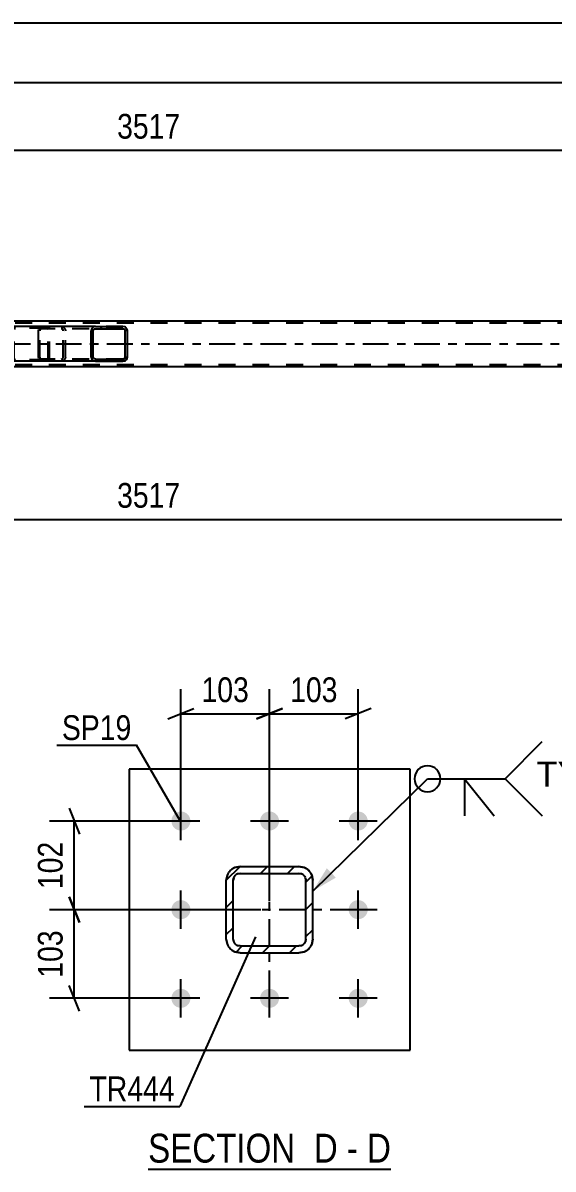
# Model space of a CAD drawing. Header units: millimetres. Extents: x 0 to 841, y 0 to 594.
# Drawn here: x 154.3 to 215.6, y 141.6 to 274.2 of the extents above; entities that cross this region are included whole.
import ezdxf

# ---------------------------------------------------------------- set-up
doc = ezdxf.new("R2010")
doc.units = ezdxf.units.MM
doc.linetypes.add('DXK_LINE_DOT2', pattern=[3.9198, 1.9599, -1.9599])
doc.linetypes.add('DXK_LINE_DOT3', pattern=[5.9187, 2.979, -0.9799, 0.9799, -0.9799])
doc.styles.add('Arial', font='ARIAL.TTF', dxfattribs={"height": 0.2})
doc.styles.add('Arial Narrow', font='ARIALN.TTF', dxfattribs={"height": 0.2})

# ---------------------------------------------------------------- blocks, each defined once
blk = doc.blocks.new('Unknown-814748305-18 - 6647')
at = {"color": 6, "linetype": 'Continuous'}
blk.add_line((168.79, 141.61), (196.87, 141.61), dxfattribs=at)
at = {"color": 0, "linetype": 'Continuous'}
for points in [[(186.9, 142.36), (186.9, 145.86), (168.79, 145.86), (168.79, 142.36)], [(190.72, 142.36), (190.72, 145.86), (187.95, 145.86), (187.95, 142.36)], [(193.05, 142.36), (193.05, 145.86), (191.77, 145.86), (191.77, 142.36)], [(196.87, 142.36), (196.87, 145.86), (194.1, 145.86), (194.1, 142.36)]]:
    blk.add_wipeout(points, dxfattribs=at)
at = {"color": 7, "linetype": 'Continuous', "style": 'Arial Narrow'}
for s, p in [('SECTION ', (168.79, 142.36)), ('D', (187.95, 142.36)), ('D', (194.1, 142.36)), ('-', (191.77, 142.36))]:
    blk.add_text(s, height=3.34, dxfattribs=at).set_placement(p)
blk = doc.blocks.new('Part-814748305-6655 - 6647')
at = {"color": 2, "linetype": 'Continuous'}
for p, q in [((199.08, 187.86), (166.58, 187.86)), ((166.58, 187.86), (166.58, 155.36)), ((199.08, 155.36), (199.08, 187.86)), ((166.58, 155.36), (199.08, 155.36))]:
    blk.add_line(p, q, dxfattribs=at)
blk = doc.blocks.new('Part-814748305-6773 - 6647')
at = {"linetype": 'Continuous'}
h = blk.add_hatch(dxfattribs=at)
h.set_pattern_fill('', scale=0.7, style=0, pattern_type=0)
h.set_pattern_definition([(45, (179.43, 176.6068), (-1.57154, 1.57154), [])])
h.paths.add_polyline_path([(186.23, 176.61), (179.43, 176.61), (178.82, 176.48), (178.3, 176.14), (177.95, 175.62), (177.83, 175.01), (177.83, 168.21), (177.95, 167.59), (178.3, 167.08), (178.82, 166.73), (179.43, 166.61), (186.23, 166.61), (186.84, 166.73), (187.36, 167.08), (187.71, 167.59), (187.83, 168.21), (187.83, 175.01), (187.71, 175.62), (187.36, 176.14), (186.84, 176.48)])
h.paths.add_polyline_path([(186.97, 175.31), (187.03, 175.01), (187.03, 168.21), (186.97, 167.9), (186.8, 167.64), (186.54, 167.47), (186.23, 167.41), (179.43, 167.41), (179.12, 167.47), (178.86, 167.64), (178.69, 167.9), (178.63, 168.21), (178.63, 175.01), (178.69, 175.31), (178.86, 175.57), (179.12, 175.75), (179.43, 175.81), (186.23, 175.81), (186.54, 175.75), (186.8, 175.57)])
at = {"color": 7, "linetype": 'DXK_LINE_DOT3'}
for p, q in [((182.83, 161.61), (182.83, 181.61)), ((192.83, 171.61), (172.83, 171.61))]:
    blk.add_line(p, q, dxfattribs=at)
at = {"color": 7, "linetype": 'DXK_LINE_DOT2'}
for p, q in [((178.82, 176.48), (179.43, 176.61)), ((179.43, 176.61), (186.23, 176.61)), ((186.23, 176.61), (186.84, 176.48)), ((177.83, 175.01), (177.95, 175.62)), ((177.83, 168.21), (177.83, 175.01)), ((178.69, 175.31), (178.63, 175.01)), ((178.63, 168.21), (178.63, 175.01)), ((179.43, 175.81), (179.12, 175.75)), ((179.43, 175.81), (186.23, 175.81)), ((186.54, 175.75), (186.23, 175.81)), ((187.03, 175.01), (186.97, 175.31)), ((187.03, 168.21), (187.03, 175.01)), ((187.71, 175.62), (187.83, 175.01)), ((187.83, 168.21), (187.83, 175.01)), ((177.95, 167.59), (177.83, 168.21)), ((178.63, 168.21), (178.69, 167.9)), ((179.12, 167.47), (179.43, 167.41)), ((179.43, 167.41), (186.23, 167.41)), ((186.23, 167.41), (186.54, 167.47)), ((186.97, 167.9), (187.03, 168.21)), ((187.83, 168.21), (187.71, 167.59)), ((179.43, 166.61), (178.82, 166.73)), ((179.43, 166.61), (186.23, 166.61)), ((186.84, 166.73), (186.23, 166.61))]:
    blk.add_line(p, q, dxfattribs=at)
at = {"color": 2, "linetype": 'Continuous'}
for p, q in [((179.43, 176.61), (178.82, 176.48)), ((179.43, 176.61), (186.23, 176.61)), ((186.84, 176.48), (186.23, 176.61)), ((177.95, 175.62), (177.83, 175.01)), ((177.83, 168.21), (177.83, 175.01)), ((178.63, 175.01), (178.69, 175.31)), ((178.63, 168.21), (178.63, 175.01)), ((179.12, 175.75), (179.43, 175.81)), ((179.43, 175.81), (186.23, 175.81)), ((186.23, 175.81), (186.54, 175.75)), ((186.97, 175.31), (187.03, 175.01)), ((187.03, 168.21), (187.03, 175.01)), ((187.83, 175.01), (187.71, 175.62)), ((187.83, 168.21), (187.83, 175.01)), ((177.83, 168.21), (177.95, 167.59)), ((178.69, 167.9), (178.63, 168.21)), ((179.43, 167.41), (179.12, 167.47)), ((179.43, 167.41), (186.23, 167.41)), ((186.54, 167.47), (186.23, 167.41)), ((187.03, 168.21), (186.97, 167.9)), ((187.71, 167.59), (187.83, 168.21)), ((178.82, 166.73), (179.43, 166.61)), ((179.43, 166.61), (186.23, 166.61)), ((186.23, 166.61), (186.84, 166.73))]:
    blk.add_line(p, q, dxfattribs=at)
at = {"color": 7, "linetype": 'DXK_LINE_DOT2'}
for centre, radius, start, end in [((179.43, 175.01), 1.6, 112.5, 157.5), ((186.23, 175.01), 1.6, 22.5, 67.5), ((179.43, 175.01), 0.8, 112.5, 157.5), ((186.23, 175.01), 0.8, 22.5, 67.5), ((179.43, 168.21), 1.6, 202.5, 247.5), ((179.43, 168.21), 0.8, 202.5, 247.5), ((186.23, 168.21), 0.8, 292.5, 337.5), ((186.23, 168.21), 1.6, 292.5, 337.5)]:
    blk.add_arc(centre, radius, start, end, dxfattribs=at)
at = {"color": 2, "linetype": 'Continuous'}
for centre, radius, start, end in [((179.43, 175.01), 1.6, 112.5, 157.5), ((186.23, 175.01), 1.6, 22.5, 67.5), ((179.43, 175.01), 0.8, 112.5, 157.5), ((186.23, 175.01), 0.8, 22.5, 67.5), ((179.43, 168.21), 1.6, 202.5, 247.5), ((179.43, 168.21), 0.8, 202.5, 247.5), ((186.23, 168.21), 0.8, 292.5, 337.5), ((186.23, 168.21), 1.6, 292.5, 337.5)]:
    blk.add_arc(centre, radius, start, end, dxfattribs=at)
blk = doc.blocks.new('Bolt-814748305-6804 - 6647')
at = {"linetype": 'Continuous'}
for points in [[(172.58, 180.76, -1), (172.58, 182.96, -1)], [(182.83, 180.76, -1), (182.83, 182.96, -1)], [(193.08, 180.76, -1), (193.08, 182.96, -1)], [(172.58, 170.51, -1), (172.58, 172.71, -1)], [(193.08, 170.51, -1), (193.08, 172.71, -1)], [(172.58, 160.26, -1), (172.58, 162.46, -1)], [(182.83, 160.26, -1), (182.83, 162.46, -1)], [(193.08, 160.26, -1), (193.08, 162.46, -1)]]:
    blk.add_hatch(color=1, dxfattribs=at).paths.add_polyline_path(points)
at = {"color": 1, "linetype": 'Continuous'}
for p, q in [((172.58, 179.66), (172.58, 184.06)), ((182.83, 179.66), (182.83, 184.06)), ((193.08, 179.66), (193.08, 184.06)), ((174.78, 181.86), (170.38, 181.86)), ((185.03, 181.86), (180.63, 181.86)), ((195.28, 181.86), (190.88, 181.86)), ((172.58, 169.41), (172.58, 173.81)), ((193.08, 169.41), (193.08, 173.81)), ((174.78, 171.61), (170.38, 171.61)), ((195.28, 171.61), (190.88, 171.61)), ((172.58, 159.16), (172.58, 163.56)), ((182.83, 159.16), (182.83, 163.56)), ((193.08, 159.16), (193.08, 163.56)), ((174.78, 161.36), (170.38, 161.36)), ((185.03, 161.36), (180.63, 161.36)), ((195.28, 161.36), (190.88, 161.36))]:
    blk.add_line(p, q, dxfattribs=at)
blk = doc.blocks.new('Part-814748305-2548 - 2466')
at = {"color": 7, "linetype": 'DXK_LINE_DOT2'}
for p, q in [((762.93, 239.43), (98.59, 239.43)), ((762.93, 234.63), (98.59, 234.63))]:
    blk.add_line(p, q, dxfattribs=at)
at = {"color": 2, "linetype": 'Continuous'}
for p, q in [((238.41, 239.67), (99.93, 239.67)), ((238.41, 234.39), (99.93, 234.39))]:
    blk.add_line(p, q, dxfattribs=at)
at = {"color": 7, "linetype": 'DXK_LINE_DOT3'}
blk.add_line((98.92, 237.03), (762.93, 237.03), dxfattribs=at)
blk = doc.blocks.new('Part-814748305-2612 - 2466')
at = {"linetype": 'Continuous'}
h = blk.add_hatch(dxfattribs=at)
h.set_pattern_fill('', scale=0.7, style=0, pattern_type=0)
h.set_pattern_definition([(45, (149.0156, 238.8336), (-1.57154, 1.57154), [])])
h.paths.add_polyline_path([(149.04, 238.71), (149.02, 238.83), (148.94, 238.94), (148.83, 239.01), (148.7, 239.03), (145.13, 239.03), (145, 239.01), (144.88, 238.94), (144.81, 238.83), (144.78, 238.71), (144.78, 235.35), (144.81, 235.23), (144.88, 235.12), (145, 235.06), (145.13, 235.03), (148.7, 235.03), (148.83, 235.06), (148.94, 235.12), (149.02, 235.23), (149.04, 235.35)])
h.paths.add_polyline_path([(148.86, 235.29), (148.82, 235.24), (148.77, 235.2), (148.7, 235.19), (145.13, 235.19), (145.06, 235.2), (145, 235.24), (144.97, 235.29), (144.96, 235.35), (144.96, 238.71), (144.97, 238.77), (145, 238.82), (145.06, 238.86), (145.13, 238.87), (148.7, 238.87), (148.77, 238.86), (148.82, 238.82), (148.86, 238.77), (148.87, 238.71), (148.87, 235.35)])
at = {"color": 2, "linetype": 'Continuous'}
for p, q in [((144.81, 238.83), (144.78, 238.71)), ((144.78, 235.35), (144.78, 238.71)), ((144.96, 238.71), (144.97, 238.77)), ((144.96, 235.35), (144.96, 238.71)), ((144.97, 238.77), (145, 238.82)), ((145.13, 239.03), (145, 239.01)), ((145, 238.82), (145.06, 238.86)), ((145.06, 238.86), (145.13, 238.87)), ((145.13, 239.03), (148.7, 239.03)), ((145.13, 238.87), (148.7, 238.87)), ((156.4, 239.03), (148.7, 239.03)), ((148.83, 239.01), (148.7, 239.03)), ((148.7, 238.87), (148.77, 238.86)), ((148.77, 238.86), (148.82, 238.82)), ((148.82, 238.82), (148.86, 238.77)), ((148.86, 238.77), (148.87, 238.71)), ((148.87, 235.35), (148.87, 238.71)), ((149.04, 238.71), (149.02, 238.83)), ((149.04, 235.35), (149.04, 238.71)), ((144.78, 235.35), (144.81, 235.23)), ((144.97, 235.29), (144.96, 235.35)), ((145, 235.24), (144.97, 235.29)), ((145.06, 235.2), (145, 235.24)), ((145, 235.06), (145.13, 235.03)), ((145.13, 235.19), (145.06, 235.2)), ((145.13, 235.19), (148.7, 235.19)), ((145.13, 235.03), (148.7, 235.03)), ((148.77, 235.2), (148.7, 235.19)), ((148.7, 235.03), (148.83, 235.06)), ((156.4, 235.03), (148.7, 235.03)), ((148.82, 235.24), (148.77, 235.2)), ((148.86, 235.29), (148.82, 235.24)), ((148.87, 235.35), (148.86, 235.29)), ((149.02, 235.23), (149.04, 235.35))]:
    blk.add_line(p, q, dxfattribs=at)
at = {"color": 7, "linetype": 'DXK_LINE_DOT2'}
for p, q in [((148.7, 239.03), (145.13, 239.03)), ((157.05, 238.87), (145.13, 238.87)), ((153.13, 238.71), (153.16, 238.83)), ((153.13, 235.35), (153.13, 238.71)), ((153.32, 238.77), (153.3, 238.71)), ((153.3, 235.35), (153.3, 238.71)), ((153.35, 238.82), (153.32, 238.77)), ((153.34, 239.01), (153.47, 239.03)), ((153.41, 238.86), (153.35, 238.82)), ((153.47, 238.87), (153.41, 238.86)), ((157.05, 239.03), (156.4, 239.03)), ((157.05, 239.03), (157.18, 239.01)), ((157.12, 238.86), (157.05, 238.87)), ((157.17, 238.82), (157.12, 238.86)), ((157.21, 238.77), (157.17, 238.82)), ((157.22, 238.71), (157.21, 238.77)), ((157.22, 235.35), (157.22, 238.71)), ((157.36, 238.83), (157.39, 238.73)), ((157.39, 238.73), (157.39, 238.71)), ((157.39, 235.35), (157.39, 238.71)), ((157.05, 235.19), (145.13, 235.19)), ((148.7, 235.03), (145.13, 235.03)), ((153.16, 235.23), (153.13, 235.35)), ((153.3, 235.35), (153.32, 235.29)), ((153.32, 235.29), (153.35, 235.24)), ((153.47, 235.03), (153.34, 235.06)), ((153.35, 235.24), (153.37, 235.23)), ((153.37, 235.23), (153.41, 235.2)), ((153.41, 235.2), (153.47, 235.19)), ((157.05, 235.03), (156.4, 235.03)), ((157.05, 235.19), (157.12, 235.2)), ((157.18, 235.06), (157.05, 235.03)), ((157.12, 235.2), (157.17, 235.24)), ((157.17, 235.24), (157.21, 235.29)), ((157.21, 235.29), (157.22, 235.35)), ((157.39, 235.33), (157.36, 235.23)), ((157.39, 235.35), (157.39, 235.33))]:
    blk.add_line(p, q, dxfattribs=at)
at = {"color": 2, "linetype": 'Continuous'}
for centre, start, end in [((145.11, 238.7), 110.7583, 155.68), ((148.71, 238.7), 24.32, 69.2417), ((145.11, 235.36), 204.32, 249.2417), ((148.71, 235.36), 290.7583, 335.68)]:
    blk.add_arc(centre, 0.331, start, end, dxfattribs=at)
at = {"color": 7, "linetype": 'DXK_LINE_DOT2'}
for centre, start, end in [((153.46, 238.7), 110.7583, 155.68), ((157.06, 238.7), 24.32, 69.2417), ((153.46, 235.36), 204.32, 249.2417), ((157.06, 235.36), 290.7583, 335.68)]:
    blk.add_arc(centre, 0.331, start, end, dxfattribs=at)
blk = doc.blocks.new('Part-814748305-2611 - 2466')
at = {"linetype": 'Continuous'}
h = blk.add_hatch(dxfattribs=at)
h.set_pattern_fill('', scale=0.7, style=0, pattern_type=0)
h.set_pattern_definition([(45, (166.3475, 238.7348), (-1.57154, 1.57154), [])])
h.paths.add_polyline_path([(166.39, 238.55), (166.35, 238.73), (166.24, 238.89), (166.08, 238.99), (165.88, 239.03), (162.7, 239.03), (162.51, 238.99), (162.34, 238.89), (162.23, 238.73), (162.2, 238.55), (162.2, 235.51), (162.23, 235.33), (162.34, 235.17), (162.51, 235.07), (162.7, 235.03), (165.88, 235.03), (166.08, 235.07), (166.24, 235.17), (166.35, 235.33), (166.39, 235.51)])
h.paths.add_polyline_path([(166.12, 235.42), (166.06, 235.34), (165.98, 235.29), (165.88, 235.27), (162.7, 235.27), (162.6, 235.29), (162.52, 235.34), (162.47, 235.42), (162.45, 235.51), (162.45, 238.55), (162.47, 238.64), (162.52, 238.72), (162.6, 238.77), (162.7, 238.79), (165.88, 238.79), (165.98, 238.77), (166.06, 238.72), (166.12, 238.64), (166.13, 238.55), (166.13, 235.51)])
at = {"color": 2, "linetype": 'Continuous'}
for p, q in [((156.13, 238.55), (156.15, 238.73)), ((156.15, 238.73), (156.21, 238.89)), ((156.21, 238.89), (156.29, 238.99)), ((156.29, 238.99), (156.4, 239.03)), ((162.7, 239.03), (156.4, 239.03)), ((162.23, 238.73), (162.2, 238.55)), ((162.45, 238.55), (162.47, 238.64)), ((162.47, 238.64), (162.52, 238.72)), ((162.7, 239.03), (162.51, 238.99)), ((162.52, 238.72), (162.6, 238.77)), ((162.6, 238.77), (162.7, 238.79)), ((162.7, 239.03), (165.88, 239.03)), ((162.7, 238.79), (165.88, 238.79)), ((166.08, 238.99), (165.88, 239.03)), ((165.88, 238.79), (165.98, 238.77)), ((165.98, 238.77), (166.06, 238.72)), ((166.06, 238.72), (166.12, 238.64)), ((166.12, 238.64), (166.13, 238.55)), ((166.39, 238.55), (166.35, 238.73)), ((156.13, 235.51), (156.13, 238.55)), ((162.2, 235.51), (162.2, 238.55)), ((162.45, 235.51), (162.45, 238.55)), ((166.13, 235.51), (166.13, 238.55)), ((166.39, 235.51), (166.39, 238.55)), ((156.15, 235.33), (156.13, 235.51)), ((156.21, 235.17), (156.15, 235.33)), ((156.29, 235.07), (156.21, 235.17)), ((156.4, 235.03), (156.29, 235.07)), ((162.7, 235.03), (156.4, 235.03)), ((162.2, 235.51), (162.23, 235.33)), ((162.47, 235.42), (162.45, 235.51)), ((162.52, 235.34), (162.47, 235.42)), ((162.51, 235.07), (162.7, 235.03)), ((162.6, 235.29), (162.52, 235.34)), ((162.7, 235.27), (162.6, 235.29)), ((162.7, 235.27), (165.88, 235.27)), ((162.7, 235.03), (165.88, 235.03)), ((165.98, 235.29), (165.88, 235.27)), ((165.88, 235.03), (166.08, 235.07)), ((166.06, 235.34), (165.98, 235.29)), ((166.12, 235.42), (166.06, 235.34)), ((166.13, 235.51), (166.12, 235.42)), ((166.35, 235.33), (166.39, 235.51))]:
    blk.add_line(p, q, dxfattribs=at)
at = {"color": 7, "linetype": 'DXK_LINE_DOT2'}
for p, q in [((156.27, 238.64), (156.26, 238.55)), ((156.3, 238.72), (156.27, 238.64)), ((156.35, 238.77), (156.3, 238.72)), ((156.4, 238.79), (156.35, 238.77)), ((165.88, 238.79), (156.4, 238.79)), ((157.39, 238.79), (157.39, 239.03)), ((158.73, 239.03), (158.93, 238.99)), ((158.83, 238.77), (158.73, 238.79)), ((158.91, 238.72), (158.83, 238.77)), ((158.97, 238.64), (158.91, 238.72)), ((158.98, 238.55), (158.97, 238.64)), ((159.2, 238.73), (159.24, 238.55)), ((165.88, 239.03), (162.7, 239.03)), ((156.26, 235.51), (156.26, 238.55)), ((158.98, 235.51), (158.98, 238.55)), ((159.24, 235.51), (159.24, 238.55)), ((156.26, 235.51), (156.27, 235.42)), ((156.27, 235.42), (156.3, 235.34)), ((156.3, 235.34), (156.35, 235.29)), ((156.35, 235.29), (156.4, 235.27)), ((165.88, 235.27), (156.4, 235.27)), ((157.39, 235.03), (157.39, 235.27)), ((158.73, 235.27), (158.83, 235.29)), ((158.93, 235.07), (158.73, 235.03)), ((158.83, 235.29), (158.91, 235.34)), ((158.91, 235.34), (158.97, 235.42)), ((158.97, 235.42), (158.98, 235.51)), ((159.24, 235.51), (159.2, 235.33)), ((165.88, 235.03), (162.7, 235.03))]:
    blk.add_line(p, q, dxfattribs=at)
for centre, start, end in [((158.75, 238.54), 23.8494, 68.8059), ((158.75, 235.53), 291.1941, 336.1506)]:
    blk.add_arc(centre, 0.492, start, end, dxfattribs=at)
at = {"color": 2, "linetype": 'Continuous'}
for centre, start, end in [((162.68, 238.54), 111.1941, 156.1506), ((165.9, 238.54), 23.8494, 68.8059), ((162.68, 235.53), 203.8494, 248.8059), ((165.9, 235.53), 291.1941, 336.1506)]:
    blk.add_arc(centre, 0.492, start, end, dxfattribs=at)
blk = doc.blocks.new('StraightDimension-814748305-6865 - 6647')
at = {"color": 7, "linetype": 'Continuous'}
for p, q in [((159.65, 173.11), (160.85, 170.11)), ((181.83, 171.61), (157.4, 171.61)), ((160.25, 161.36), (160.25, 171.61)), ((160.85, 159.86), (159.65, 162.86)), ((171.58, 161.36), (157.4, 161.36))]:
    blk.add_line(p, q, dxfattribs=at)
at = {"color": 0}
blk.add_wipeout([(159.5, 169.82), (155.3, 169.82), (155.3, 163.14), (159.5, 163.14)], dxfattribs=at)
at = {"color": 3, "style": 'Arial Narrow'}
blk.add_text('103', height=2.863, rotation=90.0002, dxfattribs=at).set_placement((158.9, 163.74))
blk = doc.blocks.new('StraightDimension-814748305-6813 - 6647')
at = {"color": 7, "linetype": 'Continuous'}
for p, q in [((182.83, 172.61), (182.83, 197.11)), ((193.08, 182.86), (193.08, 197.11)), ((181.33, 193.66), (184.33, 194.86)), ((194.58, 194.86), (191.58, 193.66)), ((182.83, 194.26), (193.08, 194.26))]:
    blk.add_line(p, q, dxfattribs=at)
at = {"color": 0}
blk.add_wipeout([(191.3, 195.01), (191.3, 199.21), (184.61, 199.21), (184.61, 195.01)], dxfattribs=at)
at = {"color": 3, "style": 'Arial Narrow'}
blk.add_text('103', height=2.863, dxfattribs=at).set_placement((185.21, 195.61))
blk = doc.blocks.new('StraightDimension-814748305-6830 - 6647')
at = {"color": 7, "linetype": 'Continuous'}
for p, q in [((172.58, 182.86), (172.58, 197.11)), ((182.83, 172.61), (182.83, 197.11)), ((171.08, 193.66), (174.08, 194.86)), ((184.33, 194.86), (181.33, 193.66)), ((172.58, 194.26), (182.83, 194.26))]:
    blk.add_line(p, q, dxfattribs=at)
at = {"color": 0}
blk.add_wipeout([(181.05, 195.01), (181.05, 199.21), (174.36, 199.21), (174.36, 195.01)], dxfattribs=at)
at = {"color": 3, "style": 'Arial Narrow'}
blk.add_text('103', height=2.863, dxfattribs=at).set_placement((174.96, 195.61))
blk = doc.blocks.new('StraightDimension-814748305-6848 - 6647')
at = {"color": 7, "linetype": 'Continuous'}
for p, q in [((159.65, 183.36), (160.85, 180.36)), ((171.58, 181.86), (157.4, 181.86)), ((160.25, 171.61), (160.25, 181.86)), ((160.85, 170.11), (159.65, 173.11)), ((181.83, 171.61), (157.4, 171.61))]:
    blk.add_line(p, q, dxfattribs=at)
at = {"color": 0}
blk.add_wipeout([(159.5, 180.07), (155.3, 180.07), (155.3, 173.39), (159.5, 173.39)], dxfattribs=at)
at = {"color": 3, "style": 'Arial Narrow'}
blk.add_text('102', height=2.863, rotation=90.0002, dxfattribs=at).set_placement((158.9, 173.99))
blk = doc.blocks.new('StraightDimension-814748305-2788 - 2466')
at = {"color": 7, "linetype": 'Continuous'}
for p, q in [((98.51, 233.87), (98.51, 210.69)), ((239.21, 224.99), (239.21, 208.13)), ((100.01, 217.34), (97.01, 216.14)), ((98.51, 216.74), (239.21, 216.74)), ((237.71, 216.14), (240.71, 217.34))]:
    blk.add_line(p, q, dxfattribs=at)
at = {"color": 0}
blk.add_wipeout([(173.12, 217.49), (173.12, 221.69), (164.6, 221.69), (164.6, 217.49)], dxfattribs=at)
at = {"color": 3, "style": 'Arial Narrow'}
blk.add_text('3517', height=2.863, dxfattribs=at).set_placement((165.2, 218.09))
at = {"color": 0, "linetype": 'Continuous'}
for points in [[(238.61, 216.04), (234.41, 216.04), (234.41, 207.53), (238.61, 207.53)], [(97.91, 215.49), (93.71, 215.49), (93.71, 210.64), (97.91, 210.64)]]:
    blk.add_wipeout(points, dxfattribs=at)
at = {"color": 3, "linetype": 'Continuous', "style": 'Arial Narrow'}
for s, p in [('10', (97.31, 211.24)), ('3507', (238.01, 208.13))]:
    blk.add_text(s, height=2.863, rotation=90.0002, dxfattribs=at).set_placement(p)
blk = doc.blocks.new('StraightDimension-814748305-2813 - 2466')
at = {"color": 7, "linetype": 'Continuous'}
for p, q in [((98.51, 240.04), (98.51, 262.27)), ((239.21, 248.27), (239.21, 262.27)), ((100.01, 260.02), (97.01, 258.82)), ((237.71, 258.82), (240.71, 260.02)), ((98.51, 259.42), (239.21, 259.42))]:
    blk.add_line(p, q, dxfattribs=at)
at = {"color": 0}
blk.add_wipeout([(173.12, 260.17), (173.12, 264.37), (164.6, 264.37), (164.6, 260.17)], dxfattribs=at)
at = {"color": 3, "style": 'Arial Narrow'}
blk.add_text('3517', height=2.863, dxfattribs=at).set_placement((165.2, 260.77))
blk = doc.blocks.new('StraightDimension-814748305-2910 - 2466')
at = {"color": 7, "linetype": 'Continuous'}
blk.add_line((97.28, 274.15), (773.79, 274.15), dxfattribs=at)
blk = doc.blocks.new('StraightDimension-814748305-8792 - 2466')
at = {"color": 7, "linetype": 'Continuous'}
blk.add_line((97.92, 267.27), (773.15, 267.27), dxfattribs=at)
blk = doc.blocks.new('Mark-814748305-6651 - 6647')
at = {"color": 0}
blk.add_wipeout([(166.86, 191.23), (166.86, 194.23), (158.82, 194.23), (158.82, 191.23)], dxfattribs=at)
blk.add_wipeout([(166.86, 191.23), (166.86, 194.23), (158.82, 194.23), (158.82, 191.23)], dxfattribs=at)
at = {"color": 30, "linetype": 'Continuous'}
for p in [(158.22, 190.63), (172.46, 181.97)]:
    blk.add_line(p, (167.46, 190.63), dxfattribs=at)
at = {"color": 3, "style": 'Arial Narrow'}
blk.add_text('SP19', height=2.863, dxfattribs=at).set_placement((158.82, 191.23))
blk = doc.blocks.new('WeldMark-814748305-6882 - 6647')
at = {"linetype": 'Continuous'}
blk.add_hatch(color=30, dxfattribs=at).paths.add_polyline_path([(190.5, 175.32), (187.83, 173.76), (189.45, 176.39)])
at = {"color": 30, "linetype": 'Continuous'}
for p, q in [((187.83, 173.76), (201.09, 186.75)), ((201.09, 186.75), (210.09, 186.75))]:
    blk.add_line(p, q, dxfattribs=at)
at = {"color": 3, "linetype": 'Continuous'}
for q in [(208.8, 182.46), (205.37, 182.46)]:
    blk.add_line((205.37, 186.75), q, dxfattribs=at)
for start, end in [(90, 270), (270, 90)]:
    blk.add_arc((201.09, 186.75), 1.5, start, end, dxfattribs=at)
at = {"color": 0, "linetype": 'Continuous'}
blk.add_wipeout([(221.46, 185.85), (221.46, 188.85), (213.69, 188.85), (213.69, 185.85)], dxfattribs=at)
blk.add_wipeout([(221.46, 185.85), (221.46, 188.85), (213.69, 188.85), (213.69, 185.85)], dxfattribs=at)
at = {"color": 3, "linetype": 'Continuous'}
for q in [(214.37, 191.04), (214.37, 182.46)]:
    blk.add_line((210.09, 186.75), q, dxfattribs=at)
at = {"color": 3, "linetype": 'Continuous', "style": 'Arial'}
blk.add_text('TYP', height=2.865, dxfattribs=at).set_placement((213.69, 185.85))
blk = doc.blocks.new('Mark-814748305-6769 - 6647')
at = {"color": 0}
blk.add_wipeout([(171.87, 149.46), (171.87, 152.46), (162.01, 152.46), (162.01, 149.46)], dxfattribs=at)
blk.add_wipeout([(171.87, 149.46), (171.87, 152.46), (162.01, 152.46), (162.01, 149.46)], dxfattribs=at)
at = {"color": 30, "linetype": 'Continuous'}
for p in [(181.19, 168.46), (161.41, 148.86)]:
    blk.add_line(p, (172.47, 148.86), dxfattribs=at)
at = {"color": 3, "style": 'Arial Narrow'}
blk.add_text('TR444', height=2.863, dxfattribs=at).set_placement((162.01, 149.46))

msp = doc.modelspace()

# ---------------------------------------------------------------- block references
for name in ['Part-814748305-2548 - 2466', 'Part-814748305-2612 - 2466', 'Part-814748305-2611 - 2466', 'Part-814748305-6655 - 6647', 'Bolt-814748305-6804 - 6647', 'Part-814748305-6773 - 6647', 'Unknown-814748305-18 - 6647']:
    msp.add_blockref(name, (0, 0))

# ---------------------------------------------------------------- next in the draw order: block references
for name in ['StraightDimension-814748305-2813 - 2466', 'StraightDimension-814748305-2788 - 2466', 'StraightDimension-814748305-6865 - 6647']:
    msp.add_blockref(name, (0, 0))

# ---------------------------------------------------------------- next in the draw order: block references
for name in ['StraightDimension-814748305-2910 - 2466', 'StraightDimension-814748305-6813 - 6647', 'Mark-814748305-6769 - 6647']:
    msp.add_blockref(name, (0, 0))

# ---------------------------------------------------------------- next in the draw order: block references
for name in ['StraightDimension-814748305-8792 - 2466', 'StraightDimension-814748305-6830 - 6647', 'WeldMark-814748305-6882 - 6647']:
    msp.add_blockref(name, (0, 0))

# ---------------------------------------------------------------- next in the draw order: block references
msp.add_blockref('StraightDimension-814748305-6848 - 6647', (0, 0))

# ---------------------------------------------------------------- next in the draw order: block references
msp.add_blockref('Mark-814748305-6651 - 6647', (0, 0))

doc.saveas('drawing.dxf')
